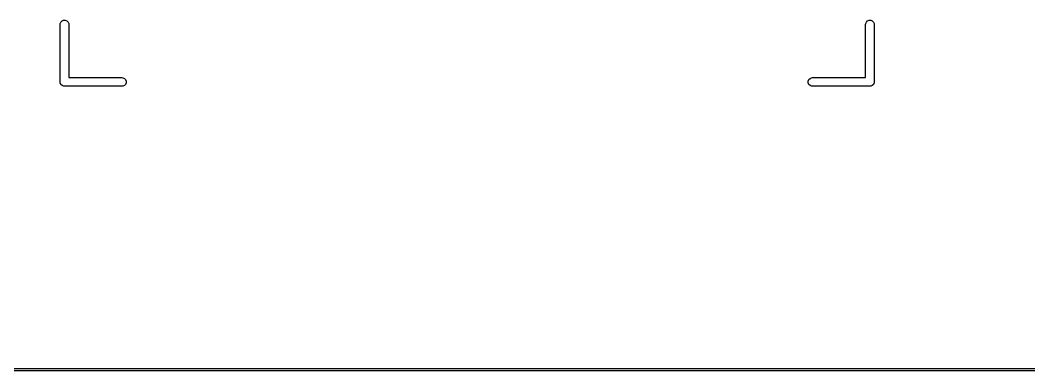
# Model space of a CAD drawing. Extents: x 110 to 212, y -82 to -34.
# Drawn here: x 171.73 to 189.26, y -82.02 to -75.93 of the extents above; entities that cross this region are included whole.
import ezdxf

# ---------------------------------------------------------------- set-up
doc = ezdxf.new("R2010")
doc.units = 0
doc.layers.add('BLACK', color=7, linetype='CONTINUOUS')

msp = doc.modelspace()

# ---------------------------------------------------------------- linework, layer by layer
at = {"layer": 'BLACK', "linetype": 'CONTINUOUS'}
for p, q in [((172.425, -76), (172.426441, -75.985368)), ((172.425, -77), (172.425, -76)), ((172.426441, -75.985368), (172.43764, -75.958332)), ((172.43764, -75.958332), (172.458332, -75.93764)), ((172.458332, -75.93764), (172.485368, -75.926441)), ((172.485368, -75.926441), (172.514632, -75.926441)), ((172.514632, -75.926441), (172.541668, -75.93764)), ((172.541668, -75.93764), (172.56236, -75.958332)), ((172.56236, -75.958332), (172.573559, -75.985368)), ((172.573559, -75.985368), (172.575, -76)), ((172.575, -76), (172.575, -76.925)), ((186.425, -76), (186.426441, -75.985368)), ((186.425, -76.925), (186.425, -76)), ((186.426441, -75.985368), (186.43764, -75.958332)), ((186.43764, -75.958332), (186.458332, -75.93764)), ((186.458332, -75.93764), (186.485368, -75.926441)), ((186.485368, -75.926441), (186.514632, -75.926441)), ((186.514632, -75.926441), (186.541668, -75.93764)), ((186.541668, -75.93764), (186.56236, -75.958332)), ((186.56236, -75.958332), (186.573559, -75.985368)), ((186.573559, -75.985368), (186.575, -76)), ((186.575, -76), (186.575, -77)), ((172.575, -76.925), (173.5, -76.925)), ((173.5, -76.925), (173.514632, -76.926441)), ((173.514632, -76.926441), (173.541668, -76.93764)), ((173.541668, -76.93764), (173.56236, -76.958332)), ((173.56236, -76.958332), (173.573559, -76.985368)), ((185.426441, -76.985368), (185.43764, -76.958332)), ((185.43764, -76.958332), (185.458332, -76.93764)), ((185.458332, -76.93764), (185.485368, -76.926441)), ((185.485368, -76.926441), (185.5, -76.925)), ((185.5, -76.925), (186.425, -76.925)), ((172.426441, -77.014632), (172.425, -77)), ((172.43764, -77.041668), (172.426441, -77.014632)), ((172.458332, -77.06236), (172.43764, -77.041668)), ((172.485368, -77.073559), (172.458332, -77.06236)), ((172.5, -77.075), (172.485368, -77.073559)), ((173.5, -77.075), (172.5, -77.075)), ((173.514632, -77.073559), (173.5, -77.075)), ((173.541668, -77.06236), (173.514632, -77.073559)), ((173.56236, -77.041668), (173.541668, -77.06236)), ((173.573559, -77.014632), (173.56236, -77.041668)), ((173.573559, -76.985368), (173.573559, -77.014632)), ((185.426441, -77.014632), (185.426441, -76.985368)), ((185.43764, -77.041668), (185.426441, -77.014632)), ((185.458332, -77.06236), (185.43764, -77.041668)), ((185.485368, -77.073559), (185.458332, -77.06236)), ((185.5, -77.075), (185.485368, -77.073559)), ((186.5, -77.075), (185.5, -77.075)), ((186.514632, -77.073559), (186.5, -77.075)), ((186.541668, -77.06236), (186.514632, -77.073559)), ((186.56236, -77.041668), (186.541668, -77.06236)), ((186.573559, -77.014632), (186.56236, -77.041668)), ((186.575, -77), (186.573559, -77.014632)), ((113.5, -81.98095), (209, -81.98095)), ((209, -82.01905), (113.5, -82.01905))]:
    msp.add_line(p, q, dxfattribs=at)

doc.saveas('drawing.dxf')
